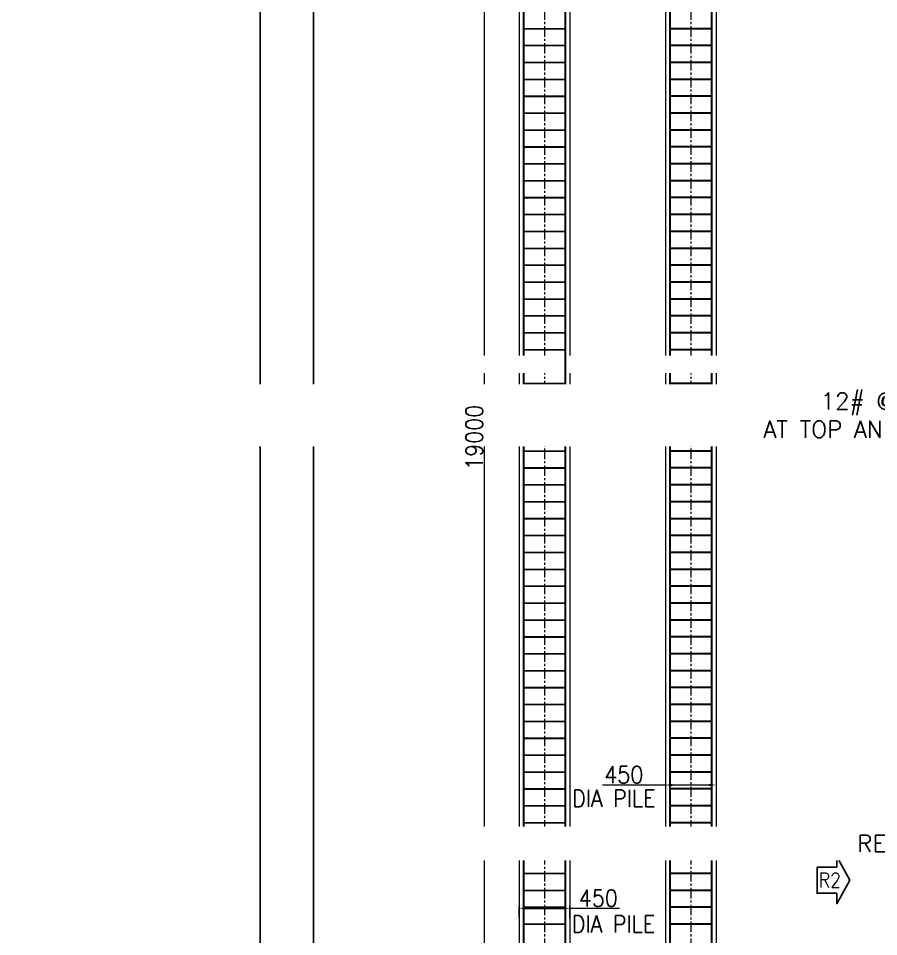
# Model space of a CAD drawing. Header units: millimetres. Extents: x 0 to 1124626, y -157535 to 82123.
# Drawn here: x 441698 to 456977, y -115831 to -99526 of the extents above; entities that cross this region are included whole.
import ezdxf
from ezdxf.enums import TextEntityAlignment as Align

# ---------------------------------------------------------------- set-up
doc = ezdxf.new("R2010")
doc.units = ezdxf.units.MM
doc.header["$MEASUREMENT"] = 0
doc.linetypes.add('CENTER', pattern=[2, 1.25, -0.25, 0.25, -0.25])
for name, color, linetype, lineweight in [('CN', 253, 'Continuous', 15), ('Dim', 6, 'Continuous', 13), ('FOOTING', 171, 'Continuous', 15), ('SHEET', 7, 'Continuous', 15), ('STEEL', 240, 'Continuous', 30), ('TITLE TEXT', 50, 'Continuous', 18)]:
    doc.layers.add(name, color=color, linetype=linetype, lineweight=lineweight)
doc.layers.add('T_BLOCK', color=7, linetype='Continuous')
doc.styles.add('MtX_romans_shx', font='romans.shx')
doc.styles.add('ROMANS', font='romans.shx', dxfattribs={"oblique": 10, "height": 0.15})
doc.styles.add('style1', font='romans.shx', dxfattribs={"width": 0.9, "height": 300})
doc.styles.add('TEXT3', font='geniso.shx')
doc.dimstyles.new('Copy of 2.0 DIM-1', dxfattribs={"dimscale": 40, "dimtxt": 300, "dimasz": 3, "dimexe": 1, "dimexo": 1.2, "dimgap": 0.8, "dimtad": 1, "dimdec": 0, "dimlfac": 0.5, "dimzin": 1, "dimdsep": 46, "dimtxsty": 'style1', "dimcen": 2, "dimclrd": 8, "dimclre": 8, "dimclrt": 7, "dimadec": 0, "dimazin": 0, "dimtfac": 1, "dimtdec": 0, "dimtofl": 0, "dimtmove": 1, "dimatfit": 3, "dimfxl": 1, "dimtolj": 1, "dimtzin": 0, "dimlwd": 9, "dimlwe": 9, "dimarcsym": 1})

# ---------------------------------------------------------------- blocks, each defined once
blk = doc.blocks.new('*D1177')
at = {"layer": 'DEFPOINTS', "color": 0, "ltscale": 20, "transparency": 16777216}
for p in [(449977, -87965), (450590, -87965), (450590, -125965)]:
    blk.add_point(p, dxfattribs=at)
at = {"layer": 'Dim', "color": 8, "lineweight": 9, "ltscale": 20, "transparency": 16777216}
for p, q in [((450542, -87965), (449937, -87965)), ((449977, -125845), (449977, -88085)), ((450542, -125965), (449937, -125965))]:
    blk.add_line(p, q, dxfattribs=at)
at = {"layer": 'Dim', "color": 8, "ltscale": 20, "transparency": 16777216}
for points in [[(449957, -88085), (449997, -88085), (449977, -87965)], [(449957, -125845), (449997, -125845), (449977, -125965)]]:
    blk.add_solid(points, dxfattribs=at)
at = {"layer": 'Dim', "color": 7, "ltscale": 20, "transparency": 16777216, "insert": (449795, -106965), "char_height": 300, "attachment_point": 5, "rotation": 90, "style": 'style1'}
blk.add_mtext('\\A1;19000', dxfattribs=at)
blk = doc.blocks.new('*D1184')
at = {"layer": 'DEFPOINTS', "color": 0, "ltscale": 20, "transparency": 16777216}
for p in [(451490, -115329), (450590, -115546, 0), (451490, -115551, 0)]:
    blk.add_point(p, dxfattribs=at)
at = {"layer": 'Dim', "color": 8, "lineweight": 9, "ltscale": 20, "transparency": 16777216}
for p, q in [((450590, -115498), (450590, -115289)), ((450710, -115329), (451370, -115329)), ((451490, -115503), (451490, -115289)), ((452377, -115329), (451490, -115329))]:
    blk.add_line(p, q, dxfattribs=at)
at = {"layer": 'Dim', "color": 8, "ltscale": 20, "transparency": 16777216}
for points in [[(450710, -115309), (450710, -115349), (450590, -115329)], [(451370, -115309), (451370, -115349), (451490, -115329)]]:
    blk.add_solid(points, dxfattribs=at)
at = {"layer": 'Dim', "color": 7, "ltscale": 20, "transparency": 16777216, "insert": (451998, -115147), "char_height": 300, "attachment_point": 5, "style": 'style1'}
blk.add_mtext('\\A1;450', dxfattribs=at)
blk = doc.blocks.new('*D1208')
at = {"layer": 'DEFPOINTS', "color": 0, "ltscale": 20, "transparency": 16777216}
for p in [(453190, -113128, 0), (454090, -113128, 0), (454090, -113138)]:
    blk.add_point(p, dxfattribs=at)
at = {"layer": 'Dim', "color": 8, "lineweight": 9, "ltscale": 20, "transparency": 16777216}
for p, q in [((452073, -113138), (453190, -113138)), ((453310, -113138), (453970, -113138)), ((453190, -113176), (453190, -113178)), ((454090, -113176), (454090, -113178))]:
    blk.add_line(p, q, dxfattribs=at)
at = {"layer": 'Dim', "color": 8, "ltscale": 20, "transparency": 16777216}
for points in [[(453310, -113118), (453310, -113158), (453190, -113138)], [(453970, -113118), (453970, -113158), (454090, -113138)]]:
    blk.add_solid(points, dxfattribs=at)
at = {"layer": 'Dim', "color": 7, "ltscale": 20, "transparency": 16777216, "insert": (452452, -112956), "char_height": 300, "attachment_point": 5, "style": 'style1'}
blk.add_mtext('\\A1;450', dxfattribs=at)
blk = doc.blocks.new('*U1176')
at = {"color": 0, "linetype": 'ByBlock', "lineweight": -2}
blk.add_lwpolyline([(0, 1.78), (2.67, 1.78), (2.67, 3.19), (4.43, 0), (2.67, -3.19), (2.67, -1.78), (0, -1.78), (0, 1.78)], dxfattribs=at)
at = {"color": 0, "linetype": 'ByBlock', "lineweight": -2, "style": 'ROMANS', "width": 0.85, "flags": 8}
blk.add_attdef('REVISIONMARK', text='', height=2, dxfattribs=at).set_placement((1.72, 0), align=Align.MIDDLE_CENTER)

msp = doc.modelspace()

# ---------------------------------------------------------------- linework, layer by layer
at = {"layer": 'CN', "linetype": 'CENTER', "ltscale": 150}
for p, q in [((451040.0829, -86763.4229, 0), (451040.0829, -127984.2874, 0)), ((453640.0829, -86763.4229, 0), (453640.0829, -127984.2874, 0))]:
    msp.add_line(p, q, dxfattribs=at)
at = {"layer": 'FOOTING', "ltscale": 20}
for p, q in [((450590.0912, -87964.7101, 0), (450590.0912, -125964.7101, 0)), ((451489.9104, -87969.2951, 0), (451489.9104, -125969.2951, 0)), ((453190.0829, -87963.4229, 0), (453190.0829, -125963.4229, 0)), ((454090.054, -87963.4229, 0), (454090.054, -125963.4229, 0))]:
    msp.add_line(p, q, dxfattribs=at)
at = {"layer": 'STEEL', "ltscale": 20}
for p, q in [((450670.3599, -99704.5192, 0), (451409.6417, -99709.1041, 0)), ((453270.3371, -99703.2319, 0), (454009.7998, -99703.2319, 0)), ((450670.3599, -100004.5192, 0), (451409.6417, -100009.1041, 0)), ((453270.3371, -100003.2319, 0), (454009.7998, -100003.2319, 0)), ((450670.3599, -100304.5192, 0), (451409.6417, -100309.1041, 0)), ((453270.3371, -100303.2319, 0), (454009.7998, -100303.2319, 0)), ((450670.3599, -100604.5192, 0), (451409.6417, -100609.1041, 0)), ((453270.3371, -100603.2319, 0), (454009.7998, -100603.2319, 0)), ((450670.3599, -100904.5192, 0), (451409.6417, -100909.1041, 0)), ((453270.3371, -100903.2319, 0), (454009.7998, -100903.2319, 0)), ((450670.3599, -101204.5192, 0), (451409.6417, -101209.1041, 0)), ((453270.3371, -101203.2319, 0), (454009.7998, -101203.2319, 0)), ((450670.3599, -101504.5192, 0), (451409.6417, -101509.1041, 0)), ((453270.3371, -101503.2319, 0), (454009.7998, -101503.2319, 0)), ((450670.3599, -101804.5192, 0), (451409.6417, -101809.1041, 0)), ((453270.3371, -101803.2319, 0), (454009.7998, -101803.2319, 0)), ((450670.3599, -102104.5192, 0), (451409.6417, -102109.1041, 0)), ((453270.3371, -102103.2319, 0), (454009.7998, -102103.2319, 0)), ((450670.3599, -102404.5192, 0), (451409.6417, -102409.1041, 0)), ((453270.3371, -102403.2319, 0), (454009.7998, -102403.2319, 0)), ((450670.3599, -102704.5192, 0), (451409.6417, -102709.1041, 0)), ((453270.3371, -102703.2319, 0), (454009.7998, -102703.2319, 0)), ((450670.3599, -103004.5192, 0), (451409.6417, -103009.1041, 0)), ((453270.3371, -103003.2319, 0), (454009.7998, -103003.2319, 0)), ((450670.3599, -103304.5192, 0), (451409.6417, -103309.1041, 0)), ((453270.3371, -103303.2319, 0), (454009.7998, -103303.2319, 0)), ((450670.3599, -103604.5192, 0), (451409.6417, -103609.1041, 0)), ((453270.3371, -103603.2319, 0), (454009.7998, -103603.2319, 0)), ((450670.3599, -103904.5192, 0), (451409.6417, -103909.1041, 0)), ((453270.3371, -103903.2319, 0), (454009.7998, -103903.2319, 0)), ((450670.3599, -104204.5192, 0), (451409.6417, -104209.1041, 0)), ((453270.3371, -104203.2319, 0), (454009.7998, -104203.2319, 0)), ((450670.3599, -104504.5192, 0), (451409.6417, -104509.1041, 0)), ((453270.3371, -104503.2319, 0), (454009.7998, -104503.2319, 0)), ((450670.3599, -104804.5192, 0), (451409.6417, -104809.1041, 0)), ((453270.3371, -104803.2319, 0), (454009.7998, -104803.2319, 0)), ((450670.3599, -105104.5192, 0), (451409.6417, -105109.1041, 0)), ((453270.3371, -105103.2319, 0), (454009.7998, -105103.2319, 0)), ((450670.3599, -105404.5192, 0), (451409.6417, -105409.1041, 0)), ((453270.3371, -105403.2319, 0), (454009.7998, -105403.2319, 0)), ((450670.3599, -105704.5192, 0), (451409.6417, -105709.1041, 0)), ((453270.3371, -105703.2319, 0), (454009.7998, -105703.2319, 0)), ((450670.3599, -106004.5192, 0), (451409.6417, -106009.1041, 0)), ((453270.3371, -106003.2319, 0), (454009.7998, -106003.2319, 0)), ((450670.3599, -106304.5192, 0), (451409.6417, -106309.1041, 0)), ((453270.3371, -106303.2319, 0), (454009.7998, -106303.2319, 0)), ((450670.3599, -106604.5192, 0), (451409.6417, -106609.1041, 0)), ((453270.3371, -106603.2319, 0), (454009.7998, -106603.2319, 0)), ((450670.3599, -106904.5192, 0), (451409.6417, -106909.1041, 0)), ((453270.3371, -106903.2319, 0), (454009.7998, -106903.2319, 0)), ((450670.3599, -107204.5192, 0), (451409.6417, -107209.1041, 0)), ((453270.3371, -107203.2319, 0), (454009.7998, -107203.2319, 0)), ((450670.3599, -107504.5192, 0), (451409.6417, -107509.1041, 0)), ((453270.3371, -107503.2319, 0), (454009.7998, -107503.2319, 0)), ((450670.3599, -107804.5192, 0), (451409.6417, -107809.1041, 0)), ((453270.3371, -107803.2319, 0), (454009.7998, -107803.2319, 0)), ((450670.3599, -108104.5192, 0), (451409.6417, -108109.1041, 0)), ((453270.3371, -108103.2319, 0), (454009.7998, -108103.2319, 0)), ((450670.3599, -108404.5192, 0), (451409.6417, -108409.1041, 0)), ((453270.3371, -108403.2319, 0), (454009.7998, -108403.2319, 0)), ((450670.3599, -108704.5192, 0), (451409.6417, -108709.1041, 0)), ((450670.3599, -108704.5192, 0), (451409.6417, -108709.1041, 0)), ((453270.3371, -108703.2319, 0), (454009.7998, -108703.2319, 0)), ((453270.3371, -108703.2319, 0), (454009.7998, -108703.2319, 0)), ((450670.3599, -109004.5192, 0), (451409.6417, -109009.1041, 0)), ((453270.3371, -109003.2319, 0), (454009.7998, -109003.2319, 0)), ((450670.3599, -109304.5192, 0), (451409.6417, -109309.1041, 0)), ((453270.3371, -109303.2319, 0), (454009.7998, -109303.2319, 0)), ((450670.3599, -109604.5192, 0), (451409.6417, -109609.1041, 0)), ((453270.3371, -109603.2319, 0), (454009.7998, -109603.2319, 0)), ((450670.3599, -109904.5192, 0), (451409.6417, -109909.1041, 0)), ((453270.3371, -109903.2319, 0), (454009.7998, -109903.2319, 0)), ((450670.3599, -110204.5192, 0), (451409.6417, -110209.1041, 0)), ((453270.3371, -110203.2319, 0), (454009.7998, -110203.2319, 0)), ((450670.3599, -110504.5192, 0), (451409.6417, -110509.1041, 0)), ((453270.3371, -110503.2319, 0), (454009.7998, -110503.2319, 0)), ((450670.3599, -110804.5192, 0), (451409.6417, -110809.1041, 0)), ((453270.3371, -110803.2319, 0), (454009.7998, -110803.2319, 0)), ((450670.3599, -111104.5192, 0), (451409.6417, -111109.1041, 0)), ((453270.3371, -111103.2319, 0), (454009.7998, -111103.2319, 0)), ((450670.3599, -111404.5192, 0), (451409.6417, -111409.1041, 0)), ((453270.3371, -111403.2319, 0), (454009.7998, -111403.2319, 0)), ((450670.3599, -111704.5192, 0), (451409.6417, -111709.1041, 0)), ((453270.3371, -111703.2319, 0), (454009.7998, -111703.2319, 0)), ((450670.3599, -112004.5192, 0), (451409.6417, -112009.1041, 0)), ((453270.3371, -112003.2319, 0), (454009.7998, -112003.2319, 0)), ((450670.3599, -112304.5192, 0), (451409.6417, -112309.1041, 0)), ((453270.3371, -112303.2319, 0), (454009.7998, -112303.2319, 0)), ((450670.3599, -112604.5192, 0), (451409.6417, -112609.1041, 0)), ((453270.3371, -112603.2319, 0), (454009.7998, -112603.2319, 0)), ((450670.3599, -112904.5192, 0), (451409.6417, -112909.1041, 0)), ((453270.3371, -112903.2319, 0), (454009.7998, -112903.2319, 0)), ((450670.3599, -113204.5192, 0), (451409.6417, -113209.1041, 0)), ((453270.3371, -113203.2319, 0), (454009.7998, -113203.2319, 0)), ((450670.3599, -113504.5192, 0), (451409.6417, -113509.1041, 0)), ((453270.3371, -113503.2319, 0), (454009.7998, -113503.2319, 0)), ((450670.3599, -113804.5192, 0), (451409.6417, -113809.1041, 0)), ((453270.3371, -113803.2319, 0), (454009.7998, -113803.2319, 0)), ((450670.3599, -114104.5192, 0), (451409.6417, -114109.1041, 0)), ((453270.3371, -114103.2319, 0), (454009.7998, -114103.2319, 0)), ((450670.3599, -114404.5192, 0), (451409.6417, -114409.1041, 0)), ((453270.3371, -114403.2319, 0), (454009.7998, -114403.2319, 0)), ((450670.3599, -114704.5192, 0), (451409.6417, -114709.1041, 0)), ((453270.3371, -114703.2319, 0), (454009.7998, -114703.2319, 0)), ((450670.3599, -115004.5192, 0), (451409.6417, -115009.1041, 0)), ((453270.3371, -115003.2319, 0), (454009.7998, -115003.2319, 0)), ((450670.3599, -115304.5192, 0), (451409.6417, -115309.1041, 0)), ((453270.3371, -115303.2319, 0), (454009.7998, -115303.2319, 0)), ((450670.3599, -115604.5192, 0), (451409.6417, -115609.1041, 0)), ((453270.3371, -115603.2319, 0), (454009.7998, -115603.2319, 0))]:
    msp.add_line(p, q, dxfattribs=at)
at = {"layer": 'STEEL', "ltscale": 20, "elevation": 0}
for points in [[(450506.367, -86965.4842), (450670.3599, -86965.4842), (450670.3599, -125807.0772), (450871.5675, -125805.7899)], [(453056.3442, -86964.1969), (453270.3371, -86964.1969), (453270.3371, -125805.7899), (453421.553, -125805.7899)], [(454123.7927, -86964.1969), (454009.7998, -86964.1969), (454009.7998, -125805.7899), (453858.5839, -125805.7899)]]:
    msp.add_lwpolyline(points, dxfattribs=at)

# ---------------------------------------------------------------- block references
at = {"layer": 'T_BLOCK', "color": 1, "ltscale": 100}
ref = msp.add_blockref('*U1176', (455884.3733, -114828.2917, 0), dxfattribs=dict(at, xscale=130.9783949833111, yscale=130.9783949833111, zscale=130.9783949833111))
ref.add_attrib('REVISIONMARK', 'R2', dxfattribs={"layer": '0', "color": 0, "linetype": 'ByBlock', "lineweight": -2, "height": 261.95679, "style": 'ROMANS', "width": 0.85}).set_placement((456110.2491, -114828.2917, 0), align=Align.MIDDLE_CENTER)

# ---------------------------------------------------------------- texts
at = {"layer": 'Dim', "color": 0, "ltscale": 20, "char_height": 300, "attachment_point": 1, "style": 'style1'}
for insert in [(451532.4474, -113225.9245, 0), (451526.9474, -115457.9245, 0)]:
    msp.add_mtext('DIA PILE \\P', dxfattribs=dict(at, insert=insert))

# ---------------------------------------------------------------- dimensions: what is measured, and where the dimension line sits
at = {"layer": 'Dim', "ltscale": 20}
dim = msp.add_linear_dim(base=(449977.2007, -87964.7101, 0), p1=(450590.0829, -125964.7101, 0), p2=(450590.0829, -87964.7101, 0), angle=90, dimstyle='Copy of 2.0 DIM-1', override={"dimlfac": 0.5}, dxfattribs=at)
dim.commit()
dim.dimension.update_dxf_attribs({"geometry": '*D1177', "text_midpoint": (449795.2007, -106964.7101, 0)})
for base, p1, p2, picture, middle in [((454090.054, -113137.9705, 0), (453190.0829, -113128.4705, 0), (454090.054, -113128.4705, 0), '*D1208', (452452, -112980, 0)), ((451489.9104, -115328.5176, 0), (450590.0912, -115546.0686, 0), (451489.9104, -115550.6535, 0), '*D1184', (451997.5, -115306.8117, 0))]:
    dim = msp.add_linear_dim(base=base, p1=p1, p2=p2, dimstyle='Copy of 2.0 DIM-1', dxfattribs=at)
    dim.commit()
    dim.dimension.update_dxf_attribs({"geometry": picture, "text_midpoint": middle, "dimtype": 160})

# ---------------------------------------------------------------- next in the draw order: texts
at = {"lineweight": 25, "insert": (436037.954, -105592.4989, 0), "char_height": 154.721296, "width": 42279.458263, "attachment_point": 1, "style": 'TEXT3', "bg_fill": 2}
msp.add_mtext('{\\ftimes new roman|b0|i0|c0|p0;\\LNAVI  MUMBAI ,MAHARASHTRA ', dxfattribs=at)

# ---------------------------------------------------------------- next in the draw order: linework, layer by layer
at = {"color": 192, "lineweight": 25, "elevation": 0}
msp.add_lwpolyline([(445995, -81252.7578), (445995, -130905.4379), (481102.9914, -130905.4379), (481102.9914, -81252.7578)], close=True, dxfattribs=at)
at = {"layer": 'SHEET', "color": 220, "lineweight": 25, "elevation": 0}
msp.add_lwpolyline([(446938.992, -82198.5231), (446938.992, -129959.6725), (480158.9994, -129959.6725), (480158.9994, -82198.5231)], close=True, dxfattribs=at)
at = {"layer": 'STEEL', "ltscale": 20, "elevation": 0}
msp.add_lwpolyline([(451623.6491, -86970.0691), (451409.6562, -86970.0691), (451409.6562, -125811.6621), (451258.4403, -125811.6621)], dxfattribs=at)

# ---------------------------------------------------------------- next in the draw order: texts
at = {"layer": 'TITLE TEXT', "color": 0, "ltscale": 20, "char_height": 300, "width": 14321.873736, "attachment_point": 3, "style": 'MtX_romans_shx', "bg_fill": 2}
for s, insert in [('\\A1;12# @100 C/C\\PAT TOP AND BOTTOM', (459083.6285, -106172.7364)), ('REVISED PILE AND PILE CAP ', (462267.4607, -114026.8281, 0))]:
    msp.add_mtext(s, dxfattribs=dict(at, insert=insert))

doc.saveas('drawing.dxf')
